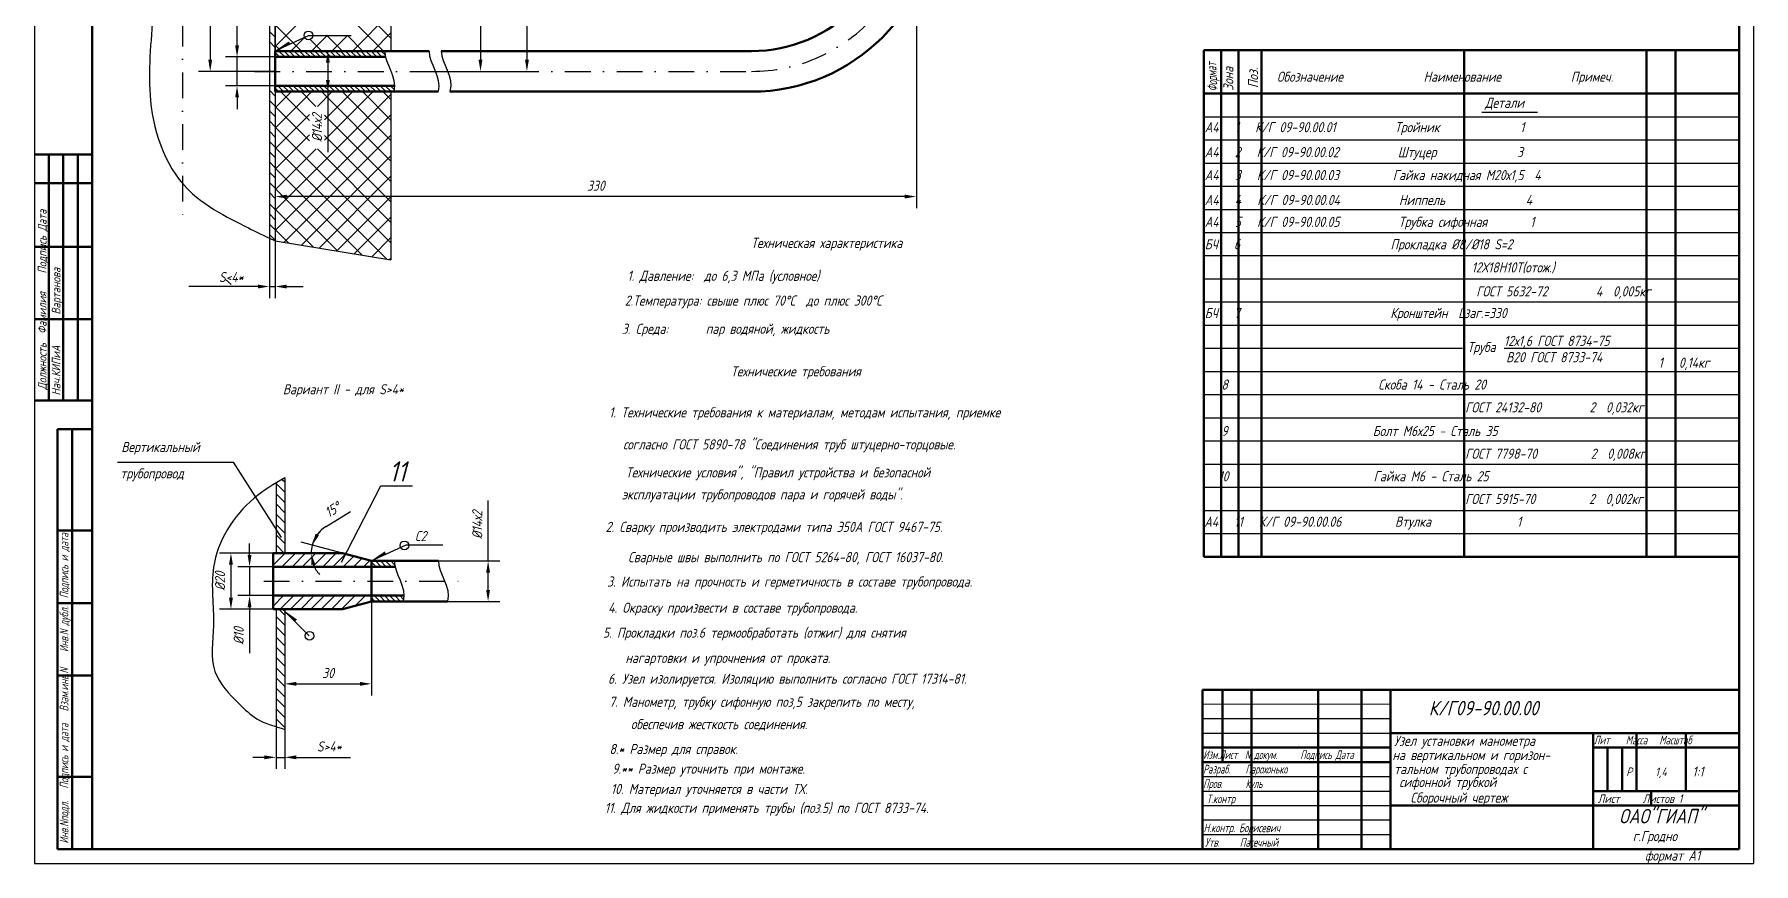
# Model space of a CAD drawing. Header units: inches. Extents: x 1065 to 7392, y 1020 to 3127.
# Drawn here: x 3236 to 3830, y 1022 to 1309 of the extents above; entities that cross this region are included whole.
import ezdxf

# ---------------------------------------------------------------- set-up
doc = ezdxf.new("R2010")
doc.units = ezdxf.units.IN
doc.header["$LTSCALE"] = 0.7
doc.header["$MEASUREMENT"] = 0
doc.linetypes.add('DASHDOT', pattern=[25.4, 12.7, -6.35, 0, -6.35])
doc.styles.get("Standard").update_dxf_attribs({"font": 'romand.shx', "width": 0.8, "oblique": 15, "height": 3.5})
doc.dimstyles.get("Standard").update_dxf_attribs({"dimtxt": 3.5, "dimasz": 4, "dimexe": 4, "dimexo": 0, "dimgap": 2, "dimtad": 1, "dimdec": 0, "dimdsep": 46, "dimtxsty": 'Standard', "dimcen": 0.09, "dimadec": 0, "dimazin": 0, "dimtfac": 1, "dimtdec": 0, "dimtmove": 0, "dimatfit": 3, "dimfxl": 0, "dimtolj": 1, "dimtzin": 0, "dimlwd": 25, "dimlwe": 25, "dimarcsym": 0})

# ---------------------------------------------------------------- blocks, each defined once
blk = doc.blocks.new('*D363')
at = {"color": 0, "lineweight": 25}
for p, q in [((3306.48, 1304.79), (3306.48, 1320.62)), ((3317.67, 1300.79), (3302.48, 1300.79)), ((3306.48, 1290.79), (3306.48, 1300.79)), ((3317.67, 1290.79), (3302.48, 1290.79)), ((3306.48, 1286.79), (3306.48, 1282.79))]:
    blk.add_line(p, q, dxfattribs=at)
for points in [[(3305.82, 1304.79), (3307.15, 1304.79), (3306.48, 1300.79)], [(3305.82, 1286.79), (3307.15, 1286.79), (3306.48, 1290.79)]]:
    blk.add_solid(points, dxfattribs=at)
at = {"layer": 'DEFPOINTS', "color": 0, "lineweight": 25}
for p in [(3306.48, 1300.79), (3317.67, 1300.79), (3317.67, 1290.79)]:
    blk.add_point(p, dxfattribs=at)
at = {"color": 0, "lineweight": 25, "insert": (3302.73, 1314.71), "char_height": 3.5, "attachment_point": 5, "rotation": 90}
blk.add_mtext('\\A1;%%C10', dxfattribs=at)
blk = doc.blocks.new('*D364')
at = {"color": 0, "lineweight": 25}
for p, q in [((3534.2, 1495.79), (3402.64, 1495.79)), ((3406.64, 1491.79), (3406.64, 1299.79)), ((3375, 1295.79), (3410.64, 1295.79))]:
    blk.add_line(p, q, dxfattribs=at)
for points in [[(3405.97, 1491.79), (3407.3, 1491.79), (3406.64, 1495.79)], [(3405.97, 1299.79), (3407.3, 1299.79), (3406.64, 1295.79)]]:
    blk.add_solid(points, dxfattribs=at)
at = {"layer": 'DEFPOINTS', "color": 0, "lineweight": 25}
for p in [(3534.2, 1495.79), (3375, 1295.79), (3406.64, 1295.79)]:
    blk.add_point(p, dxfattribs=at)
at = {"color": 0, "lineweight": 25, "insert": (3402.89, 1395.79), "char_height": 3.5, "attachment_point": 5, "rotation": 90}
blk.add_mtext('\\A1;200', dxfattribs=at)
blk = doc.blocks.new('*D365')
at = {"color": 0, "lineweight": 25}
for p, q in [((3541.2, 1405.79), (3541.2, 1248.54)), ((3319.67, 1288.79), (3319.67, 1248.54)), ((3537.2, 1252.54), (3323.67, 1252.54))]:
    blk.add_line(p, q, dxfattribs=at)
for points in [[(3323.67, 1253.21), (3323.67, 1251.88), (3319.67, 1252.54)], [(3537.2, 1253.21), (3537.2, 1251.88), (3541.2, 1252.54)]]:
    blk.add_solid(points, dxfattribs=at)
at = {"layer": 'DEFPOINTS', "color": 0, "lineweight": 25}
for p in [(3541.2, 1405.79), (3319.67, 1288.79), (3319.67, 1252.54)]:
    blk.add_point(p, dxfattribs=at)
at = {"color": 0, "lineweight": 25, "insert": (3430.43, 1256.29), "char_height": 3.5, "attachment_point": 5}
blk.add_mtext('\\A1;330', dxfattribs=at)
blk = doc.blocks.new('*D366')
at = {"color": 0, "lineweight": 25}
for p, q in [((3319.67, 1302.79), (3341.87, 1302.79)), ((3337.87, 1298.79), (3337.87, 1292.79)), ((3319.67, 1288.79), (3341.87, 1288.79)), ((3337.87, 1288.79), (3337.87, 1267.9))]:
    blk.add_line(p, q, dxfattribs=at)
for points in [[(3337.2, 1298.79), (3338.54, 1298.79), (3337.87, 1302.79)], [(3337.2, 1292.79), (3338.54, 1292.79), (3337.87, 1288.79)]]:
    blk.add_solid(points, dxfattribs=at)
at = {"layer": 'DEFPOINTS', "color": 0, "lineweight": 25}
for p in [(3319.67, 1302.79), (3319.67, 1288.79), (3337.87, 1288.79)]:
    blk.add_point(p, dxfattribs=at)
at = {"color": 0, "lineweight": 25, "insert": (3334.12, 1276.35), "char_height": 3.5, "attachment_point": 5, "rotation": 90}
blk.add_mtext('\\A1;%%C14х2', dxfattribs=at)
blk = doc.blocks.new('*D441')
at = {"color": 0, "lineweight": 25}
for p, q in [((3310.8, 1128.67), (3310.8, 1132.67)), ((3318.95, 1124.67), (3306.8, 1124.67)), ((3310.8, 1124.67), (3310.8, 1114.67)), ((3318.95, 1114.67), (3306.8, 1114.67)), ((3310.8, 1110.67), (3310.8, 1094.85))]:
    blk.add_line(p, q, dxfattribs=at)
for points in [[(3310.14, 1128.67), (3311.47, 1128.67), (3310.8, 1124.67)], [(3310.14, 1110.67), (3311.47, 1110.67), (3310.8, 1114.67)]]:
    blk.add_solid(points, dxfattribs=at)
at = {"layer": 'DEFPOINTS', "color": 0, "lineweight": 25}
for p in [(3318.95, 1124.67), (3310.8, 1114.67), (3318.95, 1114.67)]:
    blk.add_point(p, dxfattribs=at)
at = {"color": 0, "lineweight": 25, "insert": (3307.05, 1100.76), "char_height": 3.5, "attachment_point": 5, "rotation": 90}
blk.add_mtext('\\A1;%%C10', dxfattribs=at)
blk = doc.blocks.new('*D442')
at = {"color": 0, "lineweight": 25}
for p, q in [((3318.95, 1129.35), (3300.37, 1129.35)), ((3304.37, 1125.35), (3304.37, 1113.99)), ((3318.95, 1109.99), (3300.37, 1109.99))]:
    blk.add_line(p, q, dxfattribs=at)
for points in [[(3303.7, 1125.35), (3305.04, 1125.35), (3304.37, 1129.35)], [(3303.7, 1113.99), (3305.04, 1113.99), (3304.37, 1109.99)]]:
    blk.add_solid(points, dxfattribs=at)
at = {"layer": 'DEFPOINTS', "color": 0, "lineweight": 25}
for p in [(3318.95, 1129.35), (3304.37, 1109.99), (3318.95, 1109.99)]:
    blk.add_point(p, dxfattribs=at)
at = {"color": 0, "lineweight": 25, "insert": (3300.62, 1119.67), "char_height": 3.5, "attachment_point": 5, "rotation": 90}
blk.add_mtext('\\A1;%%C20', dxfattribs=at)
blk = doc.blocks.new('*D443')
at = {"color": 0, "lineweight": 25}
for p, q in [((3337.24, 1138.57), (3345.64, 1143.75)), ((3342.92, 1129.35), (3328.6, 1133.19))]:
    blk.add_line(p, q, dxfattribs=at)
for start, end in [(121.66195, 165), (122.44358, 143.72179), (165, 180), (201.27821, 222.55642)]:
    blk.add_arc((3342.92, 1129.35), 10.83, start, end, dxfattribs=at)
for points in [[(3334.79, 1135.47), (3333.59, 1136.04), (3332.46, 1132.15)], [(3332.17, 1125.29), (3333.48, 1125.54), (3332.09, 1129.35)]]:
    blk.add_solid(points, dxfattribs=at)
at = {"layer": 'DEFPOINTS', "color": 0, "lineweight": 25}
for p in [(3318.95, 1129.35), (3332.13, 1130.29), (3342.92, 1129.35), (3342.92, 1129.35), (3352.92, 1126.67)]:
    blk.add_point(p, dxfattribs=at)
at = {"color": 0, "lineweight": 25, "insert": (3339.47, 1144.35), "char_height": 3.5, "attachment_point": 5, "rotation": 31.66195}
blk.add_mtext('\\A1;15°', dxfattribs=at)
blk = doc.blocks.new('*D444')
at = {"color": 0, "lineweight": 25}
for p, q in [((3393.22, 1126.67), (3393.22, 1147.57)), ((3376.11, 1126.67), (3397.22, 1126.67)), ((3393.22, 1116.67), (3393.22, 1122.67)), ((3379.17, 1112.67), (3397.22, 1112.67))]:
    blk.add_line(p, q, dxfattribs=at)
for points in [[(3392.55, 1122.67), (3393.89, 1122.67), (3393.22, 1126.67)], [(3392.55, 1116.67), (3393.89, 1116.67), (3393.22, 1112.67)]]:
    blk.add_solid(points, dxfattribs=at)
at = {"layer": 'DEFPOINTS', "color": 0, "lineweight": 25}
for p in [(3376.11, 1126.67), (3393.22, 1126.67), (3379.17, 1112.67)]:
    blk.add_point(p, dxfattribs=at)
at = {"color": 0, "lineweight": 25, "insert": (3389.47, 1139.12), "char_height": 3.5, "attachment_point": 5, "rotation": 90}
blk.add_mtext('\\A1;%%C14х2', dxfattribs=at)
blk = doc.blocks.new('*D445')
at = {"color": 0, "lineweight": 25}
for p, q in [((3352.92, 1112.67), (3352.92, 1080.21)), ((3322.95, 1109.22), (3322.95, 1080.21)), ((3326.95, 1084.21), (3348.92, 1084.21))]:
    blk.add_line(p, q, dxfattribs=at)
for points in [[(3326.95, 1084.88), (3326.95, 1083.54), (3322.95, 1084.21)], [(3348.92, 1084.88), (3348.92, 1083.54), (3352.92, 1084.21)]]:
    blk.add_solid(points, dxfattribs=at)
at = {"layer": 'DEFPOINTS', "color": 0, "lineweight": 25}
for p in [(3352.92, 1112.67), (3322.95, 1109.22), (3352.92, 1084.21)]:
    blk.add_point(p, dxfattribs=at)
at = {"color": 0, "lineweight": 25, "insert": (3337.94, 1087.96), "char_height": 3.5, "attachment_point": 5}
blk.add_mtext('\\A1;30', dxfattribs=at)
blk = doc.blocks.new('*D446')
at = {"color": 0, "lineweight": 25}
for p, q in [((3319.95, 1069.41), (3319.95, 1054.82)), ((3322.95, 1068.49), (3322.95, 1054.82)), ((3315.95, 1058.82), (3311.95, 1058.82)), ((3319.95, 1058.82), (3322.95, 1058.82)), ((3326.95, 1058.82), (3345.67, 1058.82))]:
    blk.add_line(p, q, dxfattribs=at)
for points in [[(3315.95, 1059.49), (3315.95, 1058.16), (3319.95, 1058.82)], [(3326.95, 1059.49), (3326.95, 1058.16), (3322.95, 1058.82)]]:
    blk.add_solid(points, dxfattribs=at)
at = {"layer": 'DEFPOINTS', "color": 0, "lineweight": 25}
for p in [(3319.95, 1069.41), (3322.95, 1068.49), (3322.95, 1058.82)]:
    blk.add_point(p, dxfattribs=at)
at = {"color": 0, "lineweight": 25, "insert": (3338.31, 1062.57), "char_height": 3.5, "attachment_point": 5}
blk.add_mtext('\\A1;S>4*', dxfattribs=at)
blk = doc.blocks.new('*D453')
at = {"color": 0, "lineweight": 25}
for p, q in [((3322.35, 1477.44), (3293.2, 1477.44)), ((3297.2, 1473.44), (3297.2, 1299.79)), ((3319.67, 1295.79), (3293.2, 1295.79))]:
    blk.add_line(p, q, dxfattribs=at)
for points in [[(3296.54, 1473.44), (3297.87, 1473.44), (3297.2, 1477.44)], [(3296.54, 1299.79), (3297.87, 1299.79), (3297.2, 1295.79)]]:
    blk.add_solid(points, dxfattribs=at)
at = {"layer": 'DEFPOINTS', "color": 0, "lineweight": 25}
for p in [(3322.35, 1477.44), (3297.2, 1295.79), (3319.67, 1295.79)]:
    blk.add_point(p, dxfattribs=at)
at = {"color": 0, "lineweight": 25, "insert": (3293.45, 1386.61), "char_height": 3.5, "attachment_point": 5, "rotation": 90}
blk.add_mtext('\\A1;180**', dxfattribs=at)

msp = doc.modelspace()

# ---------------------------------------------------------------- hatches: boundary and pattern name
at = {"lineweight": 25}
h = msp.add_hatch(dxfattribs=at)
h.set_pattern_fill('ANSI31', color=256, scale=20, angle=90, style=0)
h.set_pattern_definition([(135, (335.4133, -1285.5652), (-1.767767, -1.767767), [])])
edge = h.paths.add_edge_path()
edge.add_spline(control_points=[(3319.95, 1069.41), (3320.95, 1069.1), (3321.95, 1068.8), (3322.95, 1068.49)], knot_values=[108.433333, 108.433333, 108.433333, 108.433333, 111.526243, 111.526243, 111.526243, 111.526243], degree=3, periodic=0)
edge.add_line((3322.95, 1068.49), (3322.95, 1109.99))
edge.add_line((3322.95, 1109.99), (3319.95, 1109.99))
edge.add_line((3319.95, 1109.99), (3319.95, 1069.41))
edge = h.paths.add_edge_path()
edge.add_spline(control_points=[(3322.95, 1155.32), (3321.95, 1154.76), (3320.95, 1154.18), (3319.95, 1153.59)], knot_values=[2.852577, 2.852577, 2.852577, 2.852577, 6.319113, 6.319113, 6.319113, 6.319113], degree=3, periodic=0)
edge.add_line((3319.95, 1153.59), (3319.95, 1129.35))
edge.add_line((3319.95, 1129.35), (3322.95, 1129.35))
edge.add_line((3322.95, 1129.35), (3322.95, 1155.32))
h = msp.add_hatch(dxfattribs=at)
h.set_pattern_fill('ANSI31', color=256, scale=20, style=0)
h.set_pattern_definition([(45, (335.4133, -1285.5652), (-1.767767, 1.767767), [])])
h.paths.add_polyline_path([(3342.92, 1129.35), (3323.22, 1129.35), (3322.69, 1129.1), (3322.95, 1129.25), (3322.95, 1129.35), (3318.95, 1129.35), (3318.95, 1124.67), (3352.92, 1124.67), (3352.92, 1126.67)])
h.paths.add_polyline_path([(3352.92, 1114.67), (3318.95, 1114.67), (3318.95, 1109.99), (3342.92, 1109.99), (3352.92, 1112.67)])

# ---------------------------------------------------------------- linework, layer by layer
for p, q in [((3236.46, 1863.11), (3236.46, 1022.11)), ((3830.46, 1863.11), (3830.46, 1022.11)), ((3319.46, 1302.78), (3331.12, 1308.16)), ((3331.12, 1308.16), (3345.9, 1308.16)), ((3352.59, 1126.59), (3364.91, 1132.28)), ((3364.91, 1132.28), (3377.58, 1132.28)), ((3322.31, 1109.86), (3331.45, 1100.84)), ((3236.46, 1022.11), (3830.46, 1022.11))]:
    msp.add_line(p, q)
at = {"lineweight": 50}
for p, q in [((3256.46, 1858.11), (3256.46, 1027.11)), ((3825.46, 1858.11), (3825.46, 1027.11)), ((3319.67, 1302.79), (3372.85, 1302.79)), ((3377, 1302.79), (3484.2, 1302.79)), ((3640.46, 1303.13), (3640.46, 1128.13)), ((3640.46, 1303.13), (3825.46, 1303.13)), ((3646.46, 1303.13), (3646.46, 1128.13)), ((3652.46, 1303.13), (3652.46, 1128.13)), ((3660.46, 1303.13), (3660.46, 1128.13)), ((3730.46, 1303.13), (3730.46, 1128.13)), ((3793.46, 1303.13), (3793.46, 1128.13)), ((3803.46, 1303.13), (3803.46, 1128.13)), ((3319.67, 1300.79), (3357.79, 1300.79)), ((3319.67, 1290.79), (3360.88, 1290.79)), ((3319.67, 1288.79), (3375.91, 1288.79)), ((3379.99, 1288.79), (3484.2, 1288.79)), ((3640.46, 1288.13), (3825.46, 1288.13)), ((3236.46, 1267.13), (3256.46, 1267.13)), ((3241.46, 1267.13), (3241.46, 1182.13)), ((3246.46, 1267.13), (3246.46, 1182.13)), ((3251.46, 1267.13), (3251.46, 1182.13)), ((3236.46, 1257.13), (3256.46, 1257.13)), ((3236.46, 1235.13), (3256.46, 1235.13)), ((3236.46, 1210.13), (3256.46, 1210.13)), ((3236.46, 1182.13), (3256.46, 1182.13)), ((3244.46, 1172.13), (3244.46, 1027.11)), ((3244.46, 1172.13), (3256.46, 1172.13)), ((3249.46, 1172.13), (3249.46, 1027.11)), ((3244.46, 1137.13), (3256.46, 1137.13)), ((3318.95, 1129.35), (3318.95, 1109.99)), ((3342.92, 1129.35), (3318.95, 1129.35)), ((3352.92, 1126.67), (3342.92, 1129.35)), ((3318.95, 1124.67), (3361.05, 1124.67)), ((3352.92, 1126.67), (3376.11, 1126.67)), ((3640.46, 1128.13), (3825.46, 1128.13)), ((3244.46, 1112.13), (3256.46, 1112.13)), ((3318.95, 1114.67), (3364.14, 1114.67)), ((3352.92, 1112.67), (3342.92, 1109.99)), ((3352.92, 1112.67), (3379.17, 1112.67)), ((3342.92, 1109.99), (3318.95, 1109.99)), ((3244.46, 1087.13), (3256.46, 1087.13)), ((3640.01, 1082.18), (3825.46, 1082.18)), ((3640.05, 1082.18), (3640.05, 1027.11)), ((3647.01, 1082.18), (3647.01, 1057.18)), ((3657.01, 1082.18), (3657.01, 1027.18)), ((3680.01, 1082.18), (3680.01, 1027.18)), ((3695.01, 1082.18), (3695.01, 1027.18)), ((3705.01, 1082.18), (3705.01, 1027.18)), ((3705.01, 1067.18), (3825.46, 1067.18)), ((3775.01, 1067.18), (3775.01, 1027.18)), ((3790.01, 1067.18), (3790.01, 1047.18)), ((3807.01, 1067.18), (3807.01, 1047.18)), ((3640.01, 1062.18), (3705.01, 1062.18)), ((3775.01, 1062.18), (3825.46, 1062.18)), ((3780.01, 1062.18), (3780.01, 1047.18)), ((3785.01, 1062.18), (3785.01, 1047.18)), ((3244.46, 1052.13), (3256.46, 1052.13)), ((3640.01, 1057.18), (3705.01, 1057.18)), ((3775.01, 1047.18), (3825.01, 1047.18)), ((3795.01, 1047.18), (3795.01, 1042.18)), ((3705.01, 1042.18), (3825.46, 1042.18)), ((3244.46, 1027.11), (3825.46, 1027.11))]:
    msp.add_line(p, q, dxfattribs=at)
at = {"linetype": 'Continuous'}
for p, q in [((3317.67, 1670.4), (3317.67, 1238.16)), ((3319.67, 1674.91), (3319.67, 1302.79)), ((3359.67, 1472.44), (3359.67, 1302.79)), ((3319.67, 1288.79), (3319.67, 1237.21)), ((3359.67, 1288.79), (3359.67, 1230.69))]:
    msp.add_line(p, q, dxfattribs=at)
at = {"lineweight": 25}
for p, q in [((3390.59, 1630.45), (3390.59, 1299.79)), ((3359.67, 1307.24), (3319.67, 1347.24)), ((3319.67, 1304.41), (3359.67, 1344.41)), ((3357.04, 1302.79), (3319.67, 1340.17)), ((3319.67, 1302.79), (3319.67, 1325.48)), ((3346.33, 1302.79), (3359.67, 1316.13)), ((3319.67, 1307.62), (3317.67, 1309.62)), ((3328.76, 1302.79), (3319.67, 1311.88)), ((3325.12, 1302.79), (3329.84, 1307.51)), ((3335.83, 1302.79), (3331.77, 1306.85)), ((3332.19, 1302.79), (3337.69, 1308.3)), ((3342.9, 1302.79), (3337.39, 1308.3)), ((3339.26, 1302.79), (3344.76, 1308.3)), ((3349.97, 1302.79), (3344.47, 1308.3)), ((3353.4, 1302.79), (3359.67, 1309.06)), ((3319.67, 1304.08), (3317.67, 1306.08)), ((3321.68, 1302.79), (3319.67, 1304.81)), ((3321.19, 1300.79), (3319.67, 1302.32)), ((3322.96, 1300.79), (3320.96, 1302.79)), ((3324.73, 1300.79), (3322.73, 1302.79)), ((3326.49, 1300.79), (3324.49, 1302.79)), ((3328.26, 1300.79), (3326.26, 1302.79)), ((3330.03, 1300.79), (3328.03, 1302.79)), ((3331.8, 1300.79), (3329.8, 1302.79)), ((3333.56, 1300.79), (3331.56, 1302.79)), ((3335.33, 1300.79), (3333.33, 1302.79)), ((3337.1, 1300.79), (3335.1, 1302.79)), ((3338.87, 1300.79), (3336.87, 1302.79)), ((3340.64, 1300.79), (3338.64, 1302.79)), ((3342.4, 1300.79), (3340.4, 1302.79)), ((3344.17, 1300.79), (3342.17, 1302.79)), ((3345.94, 1300.79), (3343.94, 1302.79)), ((3347.71, 1300.79), (3345.71, 1302.79)), ((3349.47, 1300.79), (3347.47, 1302.79)), ((3351.24, 1300.79), (3349.24, 1302.79)), ((3353.01, 1300.79), (3351.01, 1302.79)), ((3354.78, 1300.79), (3352.78, 1302.79)), ((3356.55, 1300.79), (3354.55, 1302.79)), ((3357.65, 1301.46), (3356.31, 1302.79)), ((3640.46, 1303.13), (3825.46, 1303.13)), ((3319.67, 1300.79), (3317.67, 1300.79)), ((3375, 1295.79), (3394.59, 1295.79)), ((3319.67, 1290.79), (3317.67, 1290.79)), ((3319.67, 1287.25), (3317.67, 1289.25)), ((3320.82, 1288.79), (3319.67, 1289.94)), ((3322.58, 1288.79), (3320.58, 1290.79)), ((3324.35, 1288.79), (3322.35, 1290.79)), ((3326.12, 1288.79), (3324.12, 1290.79)), ((3327.89, 1288.79), (3325.89, 1290.79)), ((3329.65, 1288.79), (3327.65, 1290.79)), ((3331.42, 1288.79), (3329.42, 1290.79)), ((3333.19, 1288.79), (3331.19, 1290.79)), ((3334.96, 1288.79), (3332.96, 1290.79)), ((3336.73, 1288.79), (3334.73, 1290.79)), ((3338.49, 1288.79), (3336.49, 1290.79)), ((3340.26, 1288.79), (3338.26, 1290.79)), ((3342.03, 1288.79), (3340.03, 1290.79)), ((3343.8, 1288.79), (3341.8, 1290.79)), ((3345.56, 1288.79), (3343.56, 1290.79)), ((3347.33, 1288.79), (3345.33, 1290.79)), ((3349.1, 1288.79), (3347.1, 1290.79)), ((3350.87, 1288.79), (3348.87, 1290.79)), ((3352.64, 1288.79), (3350.64, 1290.79)), ((3354.4, 1288.79), (3352.4, 1290.79)), ((3356.17, 1288.79), (3354.17, 1290.79)), ((3357.94, 1288.79), (3355.94, 1290.79)), ((3359.71, 1288.79), (3357.71, 1290.79)), ((3360.77, 1289.5), (3359.47, 1290.79)), ((3319.67, 1283.72), (3317.67, 1285.72)), ((3319.67, 1283.2), (3325.26, 1288.79)), ((3319.67, 1276.13), (3332.33, 1288.79)), ((3319.67, 1247.85), (3359.67, 1287.85)), ((3331.49, 1271.77), (3319.67, 1283.6)), ((3331.49, 1278.84), (3321.54, 1288.79)), ((3333.74, 1283.67), (3328.61, 1288.79)), ((3334.28, 1283.67), (3339.4, 1288.79)), ((3359.67, 1264.81), (3335.68, 1288.79)), ((3336.74, 1279.06), (3346.47, 1288.79)), ((3336.74, 1271.99), (3353.55, 1288.79)), ((3359.67, 1271.88), (3342.76, 1288.79)), ((3359.67, 1278.95), (3349.83, 1288.79)), ((3359.67, 1286.02), (3356.9, 1288.79)), ((3319.67, 1280.18), (3317.67, 1282.18)), ((3319.67, 1276.65), (3317.67, 1278.65)), ((3319.67, 1269.06), (3331.49, 1280.88)), ((3319.67, 1240.77), (3359.67, 1280.77)), ((3359.67, 1257.74), (3336.74, 1280.66)), ((3640.46, 1280.13), (3825.46, 1280.13)), ((3736.54, 1281.74), (3755.75, 1281.74)), ((3319.67, 1273.11), (3317.67, 1275.11)), ((3319.67, 1269.58), (3317.67, 1271.58)), ((3359.67, 1236.53), (3319.67, 1276.53)), ((3319.67, 1261.99), (3331.49, 1273.81)), ((3322.68, 1236.72), (3359.67, 1273.7)), ((3359.67, 1250.67), (3336.74, 1273.59)), ((3640.46, 1272.13), (3825.46, 1272.13)), ((3319.67, 1266.04), (3317.67, 1268.04)), ((3358.2, 1230.92), (3319.67, 1269.46)), ((3319.67, 1254.92), (3333.78, 1269.03)), ((3328.76, 1235.72), (3359.67, 1266.63)), ((3359.67, 1243.6), (3334.24, 1269.03)), ((3319.67, 1262.5), (3317.67, 1264.5)), ((3319.67, 1258.97), (3317.67, 1260.97)), ((3349.75, 1232.3), (3319.67, 1262.38)), ((3334.84, 1234.73), (3359.67, 1259.56)), ((3640.46, 1264.13), (3825.46, 1264.13)), ((3319.67, 1255.43), (3317.67, 1257.43)), ((3319.67, 1251.9), (3317.67, 1253.9)), ((3341.3, 1233.68), (3319.67, 1255.31)), ((3640.46, 1256.13), (3825.46, 1256.13)), ((3319.67, 1248.07), (3317.67, 1250.07)), ((3332.85, 1235.06), (3319.67, 1248.24)), ((3340.92, 1233.74), (3359.67, 1252.49)), ((3640.46, 1248.13), (3825.46, 1248.13)), ((3319.67, 1244.54), (3317.67, 1246.54)), ((3319.67, 1241), (3317.67, 1243)), ((3347, 1232.75), (3359.67, 1245.42)), ((3319.67, 1237.47), (3317.67, 1239.47)), ((3317.67, 1238.16), (3317.67, 1217.47)), ((3324.4, 1236.43), (3319.67, 1241.17)), ((3319.67, 1237.47), (3319.67, 1217.47)), ((3319.67, 1237.21), (3359.67, 1230.69)), ((3353.08, 1231.76), (3359.67, 1238.35)), ((3640.46, 1240.13), (3825.46, 1240.13)), ((3359.16, 1230.77), (3359.67, 1231.28)), ((3640.46, 1232.13), (3825.46, 1232.13)), ((3302.46, 1223.89), (3304.39, 1222.13)), ((3640.46, 1224.13), (3825.46, 1224.13)), ((3313.67, 1221.47), (3289.86, 1221.47)), ((3317.67, 1221.47), (3319.67, 1221.47)), ((3323.67, 1221.47), (3329.38, 1221.47)), ((3640.46, 1216.13), (3825.46, 1216.13)), ((3640.46, 1208.13), (3825.46, 1208.13)), ((3640.46, 1200.13), (3729.89, 1200.13)), ((3744.32, 1200.13), (3825.46, 1200.13)), ((3640.46, 1192.13), (3825.46, 1192.13)), ((3640.46, 1184.13), (3825.46, 1184.13)), ((3640.46, 1176.13), (3825.46, 1176.13)), ((3640.46, 1168.13), (3825.46, 1168.13)), ((3265.12, 1160.8), (3305.12, 1160.8)), ((3305.12, 1160.8), (3321.71, 1134.81)), ((3640.46, 1160.13), (3825.46, 1160.13)), ((3319.95, 1153.59), (3319.95, 1129.35)), ((3322.95, 1155.32), (3322.95, 1129.35)), ((3342.54, 1126.28), (3356.19, 1152.64)), ((3356.19, 1152.64), (3367.05, 1152.64)), ((3640.46, 1152.13), (3825.46, 1152.13)), ((3640.46, 1144.13), (3825.46, 1144.13)), ((3640.46, 1136.13), (3825.46, 1136.13)), ((3322.92, 1124.67), (3320.92, 1124.67)), ((3354.5, 1124.67), (3352.92, 1126.25)), ((3356.27, 1124.67), (3354.27, 1126.67)), ((3358.03, 1124.67), (3356.03, 1126.67)), ((3359.8, 1124.67), (3357.8, 1126.67)), ((3360.91, 1125.33), (3359.57, 1126.67)), ((3322.92, 1114.67), (3318.95, 1114.67)), ((3354.12, 1112.67), (3352.92, 1113.87)), ((3355.89, 1112.67), (3353.89, 1114.67)), ((3357.66, 1112.67), (3355.66, 1114.67)), ((3359.43, 1112.67), (3357.43, 1114.67)), ((3361.19, 1112.67), (3359.19, 1114.67)), ((3362.96, 1112.67), (3360.96, 1114.67)), ((3364.03, 1113.37), (3362.73, 1114.67)), ((3319.95, 1109.99), (3319.95, 1069.41)), ((3322.95, 1109.99), (3322.95, 1068.49)), ((3640.01, 1072.18), (3705.01, 1072.18)), ((3640.01, 1067.18), (3705.01, 1067.18)), ((3640.01, 1052.18), (3705.01, 1052.18)), ((3640.01, 1047.18), (3705.01, 1047.18)), ((3640.01, 1042.18), (3705.01, 1042.18)), ((3640.01, 1037.18), (3705.01, 1037.18)), ((3640.01, 1032.18), (3705.01, 1032.18))]:
    msp.add_line(p, q, dxfattribs=at)
at = {"linetype": 'DASHDOT'}
for p, q in [((3287.67, 1599.39), (3287.67, 1243.66)), ((3312.49, 1295.79), (3484.2, 1295.79)), ((3315.75, 1119.67), (3384.45, 1119.67))]:
    msp.add_line(p, q, dxfattribs=at)
at = {"linetype": 'Continuous', "lineweight": 50}
for p, q in [((3319.67, 1302.79), (3319.67, 1288.79)), ((3352.92, 1126.67), (3352.92, 1112.67))]:
    msp.add_line(p, q, dxfattribs=at)
at = {"lineweight": 15}
msp.add_line((3640.01, 1077.18), (3705.01, 1077.18), dxfattribs=at)
for points in [[(3319.46, 1302.78, 0, 1, 0), (3324.6, 1305.69, 1, 1, 0)], [(3352.59, 1126.59, 0, 1, 0), (3357.72, 1129.5, 1, 1, 0)], [(3322.31, 1109.86, 0, 1, 0), (3326.84, 1106.08, 1, 1, 0)]]:
    msp.add_lwpolyline(points, format="xyseb")
for centre in [(3331.16, 1308.22), (3364.28, 1132.04), (3331.52, 1100.83)]:
    msp.add_circle(centre, 1.5)
at = {"lineweight": 50}
for radius in [50, 64]:
    msp.add_arc((3484.2, 1352.79), radius, 270, 0, dxfattribs=at)
at = {"linetype": 'DASHDOT', "lineweight": 25}
msp.add_arc((3484.2, 1352.79), 57, 270, 0, dxfattribs=at)
at = {"lineweight": 25}
for points, knots in [([(3318.97, 1674.66), (3313.58, 1656.97), (3302.28, 1621.27), (3276.73, 1562.33), (3278.51, 1499.48), (3278.1, 1448.03), (3278.41, 1402.24), (3276.68, 1360.83), (3278.46, 1318.16), (3274.02, 1284.3), (3283.95, 1256.48), (3304.61, 1244.45), (3312.36, 1240.68), (3319.5, 1237.29), (3319.67, 1237.21)], [14.510551, 14.510551, 14.510551, 14.510551, 70.057864, 126.91747, 204.921539, 254.684611, 281.974035, 342.176642, 379.097629, 409.608145, 444.817237, 459.291905, 477.246496, 477.68738, 477.68738, 477.68738, 477.68738]), ([(3322.95, 1155.32), (3319.26, 1153.25), (3307.75, 1146.32), (3295.7, 1127.08), (3299.47, 1106.03), (3296.25, 1088.33), (3305.8, 1078.65), (3313.56, 1071.06), (3319.61, 1069.54), (3322.95, 1068.49)], [2.852577, 2.852577, 2.852577, 2.852577, 15.556371, 43.202602, 63.291319, 79.182298, 93.200221, 101.158339, 111.526243, 111.526243, 111.526243, 111.526243])]:
    msp.add_open_spline(points, degree=3, knots=knots, dxfattribs=at)
for points in [[(3357.56, 1302.79), (3357.39, 1298.61), (3362, 1294.03), (3360.62, 1288.79)], [(3372.85, 1302.79), (3372.68, 1298.61), (3377.3, 1294.03), (3375.91, 1288.79)], [(3377, 1302.79), (3377.02, 1298.61), (3381.57, 1294.03), (3379.99, 1288.79)], [(3360.81, 1126.67), (3360.64, 1122.49), (3365.26, 1117.91), (3363.88, 1112.67)], [(3376.11, 1126.67), (3375.94, 1122.49), (3380.55, 1117.91), (3379.17, 1112.67)]]:
    msp.add_open_spline(points, degree=3, dxfattribs=at)
for points in [[(3389.92, 1299.79), (3391.26, 1299.79), (3390.59, 1295.79)], [(3313.67, 1222.13), (3313.67, 1220.8), (3317.67, 1221.47)], [(3323.67, 1222.13), (3323.67, 1220.8), (3319.67, 1221.47)]]:
    msp.add_solid(points, dxfattribs=at)

# ---------------------------------------------------------------- texts
at = {"lineweight": 25, "oblique": 15, "width": 0.8}
for s, p in [('Зона', (3650.71, 1289.11)), ('Поз.', (3659.27, 1290.01))]:
    msp.add_text(s, height=3.5, rotation=90, dxfattribs=at).set_placement(p)
msp.add_text('1:1', height=3.5, dxfattribs=at).set_placement((3809.26, 1052.15))
at = {"lineweight": 25, "attachment_point": 1}
for s, insert, char_height, width, rotation in [('{\\W0.6;Формат}', (3641.82, 1288.71), 3.5, 24.1201, 93.2058), ('Должность  Фамилия    Подпись Дата', (3237.66, 1185.78), 3, 85.2134, 90), ('Вартанова', (3242.48, 1211.77), 3, 62.2383, 90), ('Нач.КИПиА', (3242.48, 1183.8), 3, 66.6475, 90), ('{\\W0.7; Инв.Nподл.   Подпись и дата   Взам.инв.N    Инв.N дубл.  Подпись и дата}', (3245.22, 1027.65), 3, 144.2887, 90)]:
    msp.add_mtext(s, dxfattribs=dict(at, insert=insert, char_height=char_height, width=width, rotation=rotation))
for s, insert, char_height, width in [(' Обозначение               Наименование             Примеч.', (3663.91, 1295.69), 3.5, 160.8509), ('Детали', (3737.64, 1286.68), 3.5, 34.5782), ('А4   1   К/Г 09-90.00.01           Тройник               1', (3640.81, 1278.26), 3.5, 191.907), ('А4   2   К/Г 09-90.00.02           Штуцер               3', (3640.81, 1269.64), 3.5, 191.907), ('А4   3   К/Г 09-90.00.03          Гайка накидная М20х1,5  4', (3640.81, 1261.71), 3.5, 191.907), ('А4   4   К/Г 09-90.00.04           Ниппель               4', (3640.81, 1253.11), 3.5, 191.907), ('А4   5   К/Г 09-90.00.05           Трубка сифонная        1', (3640.81, 1245.56), 3.5, 191.907), ('Техническая характеристика', (3484.08, 1238.29), 3.5, 128.6102), ('БЧ   6                            Прокладка %%C8/%%C18 S=2       ', (3640.81, 1237.81), 3.5, 191.907), ('  12Х18Н10Т(отож.)', (3729.29, 1229.81), 3.5, 101.7791), ('1. Давление:  до 6,3 МПа (условное)', (3441.33, 1226.92), 3.5, 144.1261), ('2.Температура: свыше плюс 70%%DС  до плюс 300%%DС', (3440.44, 1218.36), 3.5, 196.0506), ('    ГОСТ 5632-72         4  0,005кг', (3727.18, 1221.54), 3.5, 101.7791), ('БЧ   7                            Кронштейн  Lзаг.=330       ', (3640.81, 1214.05), 3.5, 191.907), ('3. Среда:       пар водяной, жидкость', (3439.42, 1208.61), 3.5, 121.0246), ('Труба', (3731.54, 1202.3), 3.5, 36.5786), ('12х1,6 ГОСТ 8734-75', (3744.2, 1204.44), 3.5, 73.1572), ('В20 ГОСТ 8733-74', (3744.96, 1198.8), 3.5, 72.5735), ('1   0,14кг', (3797.59, 1196.91), 3.5, 33.2304), ('Технические требования', (3477.11, 1193.92), 3.5, 102.7909), ('        8                            Скоба 14 - Сталь 20', (3631.73, 1189.35), 3.5, 194.5554), ('Вариант II - для S>4*', (3322.32, 1187.73), 3.5, 62.4197), ('1. Технические требования к материалам, методам испытания, приемке ', (3435.02, 1179.75), 3.5, 177.1895), ('     ГОСТ 24132-80         2  0,032кг', (3721.52, 1181.48), 3.5, 105.0633), ('        9                           Болт М6х25 - Сталь 35', (3631.73, 1173.32), 3.5, 194.5554), ('Вертикальный  ', (3266.5, 1167.78), 3.5, 77.5752), (' согласно ГОСТ 5890-78 "Соединения труб штуцерно-торцовые.', (3438.02, 1168.68), 3.5, 228.4083), ('     ГОСТ 7798-70          2  0,008кг', (3721.52, 1165.45), 3.5, 105.0633), ('трубопровод', (3266.17, 1158.65), 3.5, 77.5752), ('Технические условия", "Правил устройства и безопасной ', (3440.77, 1159), 3.5, 203.9525), ('        10                           Гайка М6 - Сталь 25', (3630.71, 1157.68), 3.5, 194.5554), ('эксплуатации трубопроводов пара и горячей воды".', (3439.41, 1151.41), 3.5, 167.9096), ('     ГОСТ 5915-70          2  0,002кг', (3721.52, 1149.81), 3.5, 105.0633), ('А4   11   К/Г 09-90.00.06          Втулка                1', (3640.65, 1141.97), 3.5, 191.907), ('С2', (3367.95, 1137.01), 3.5, 18.5414), (' 2. Сварку производить электродами типа Э50А ГОСТ 9467-75.', (3431.99, 1140.18), 3.5, 193.0074), ('Сварные швы выполнить по ГОСТ 5264-80, ГОСТ 16037-80.', (3441.59, 1129.73), 3.5, 152.7503), ('3. Испытать на прочность и герметичность в составе трубопровода.', (3434.36, 1121.29), 3.5, 200.573), ('4. Окраску произвести в составе трубопровода.', (3434.7, 1112.25), 3.5, 159.0384), (' 5. Прокладки поз.6 термообработать (отжиг) для снятия ', (3431.05, 1103.64), 3.5, 184.8861), ('  нагартовки и упрочнения от проката.', (3436.95, 1094.93), 3.5, 179.2446), ('6. Узел изолируется. Изоляцию выполнить согласно ГОСТ 17314-81.', (3434.66, 1087.72), 3.5, 171.9935), ('7. Манометр, трубку сифонную поз,5 закрепить по месту,', (3435, 1079.75), 3.5, 172.3302), ('  обеспечив жесткость соединения.', (3438.86, 1072.04), 3.5, 150.2053), ('8.* Размер для справок.', (3435.14, 1063.44), 3.5, 182.1899), ('{\\W0.7;Лит    Масса   Масштаб}', (3775.21, 1066.29), 3, 48.3624), ('{\\W0.6; Изм.Лист  N докум.      Подпись Дата\\P Разраб.    Парохонько\\P Пров.      Куль}', (3638.94, 1061.23), 3, 75.9719), ('9.** Размер уточнить при монтаже.', (3436.11, 1056.63), 3.5, 182.1899), ('Р', (3786.43, 1055.31), 3, 4.7355), ('1,4', (3796.48, 1055.31), 3, 4.7355), ('10. Материал уточняется в части ТХ.', (3435.64, 1049.65), 3.5, 162.0615), ('{\\W0.7;Т.контр}', (3641.45, 1045.97), 3, 65.7648), ('Лист     Листов 1', (3776.62, 1046.04), 3, 49.4707), (' 11. Для жидкости применять трубы (поз.5) по ГОСТ 8733-74.', (3431.66, 1043.11), 3.5, 186.9084), ('{\\W0.7; Н.контр. Борисевич}', (3639, 1035.96), 3, 40.546), ('{\\W0.7;Утв.     Пасечный}', (3640.93, 1030.97), 3, 39.2217), ('г.Гродно', (3788.71, 1033.35), 3.5, 35.0627), ('формат А1', (3792.92, 1026.64), 3.5, 32.7454)]:
    msp.add_mtext(s, dxfattribs=dict(at, insert=insert, char_height=char_height, width=width))
at = {"lineweight": 25, "insert": (3303.5, 1224.73), "char_height": 3.5, "attachment_point": 5}
msp.add_mtext(' S<4*', dxfattribs=at)
at = {"lineweight": 35, "attachment_point": 1}
for s, insert, char_height, width in [('11', (3359.01, 1161.09), 7, 25.8231), ('К/Г09-90.00.00 ', (3718.24, 1078.33), 5, 116.2188), ('Узел установки манометра', (3706.2, 1066.28), 3.5, 67.1383), ('на вертикальном и горизон-', (3705.66, 1061.35), 3.5, 71.0495), ('тальном трубопроводах с ', (3706.27, 1056.55), 3.5, 71.0495), (' сифонной трубкой', (3706.18, 1052.02), 3.5, 71.0495), (' Сборочный чертеж', (3710.02, 1046.66), 3.5, 67.3555), ('ОАО"ГИАП"', (3784, 1041), 5, 36.171)]:
    msp.add_mtext(s, dxfattribs=dict(at, insert=insert, char_height=char_height, width=width))

# ---------------------------------------------------------------- dimensions: what is measured, and where the dimension line sits
at = {"lineweight": 25}
dim = msp.add_linear_dim(base=(3406.64, 1295.79), p1=(3534.2, 1495.79), p2=(3375, 1295.79), angle=90, dimstyle='Standard', dxfattribs=at)
dim.commit()
dim.dimension.update_dxf_attribs({"geometry": '*D364', "text_midpoint": (3402.89, 1395.79)})
for base, p1, p2, text, picture, middle in [((3297.2, 1295.79), (3322.35, 1477.44), (3319.67, 1295.79), '180**', '*D453', (3293.45, 1386.61)), ((3306.48, 1300.79), (3317.67, 1290.79), (3317.67, 1300.79), '%%C10', '*D363', (3302.73, 1314.71)), ((3337.87, 1288.79), (3319.67, 1302.79), (3319.67, 1288.79), '%%C14х2', '*D366', (3334.12, 1276.35)), ((3393.22, 1126.67), (3379.17, 1112.67), (3376.11, 1126.67), '%%C14х2', '*D444', (3389.47, 1139.12)), ((3304.37, 1109.99), (3318.95, 1129.35), (3318.95, 1109.99), '%%C20', '*D442', (3300.62, 1119.67)), ((3310.8, 1114.67), (3318.95, 1124.67), (3318.95, 1114.67), '%%C10', '*D441', (3307.05, 1100.76))]:
    dim = msp.add_linear_dim(base=base, p1=p1, p2=p2, angle=90, text=text, dimstyle='Standard', dxfattribs=at)
    dim.commit()
    dim.dimension.update_dxf_attribs({"geometry": picture, "text_midpoint": middle})
for base, p1, p2, text, picture, middle in [((3319.67, 1252.54), (3541.2, 1405.79), (3319.67, 1288.79), '330', '*D365', (3430.43, 1256.29)), ((3322.95, 1058.82), (3319.95, 1069.41), (3322.95, 1068.49), 'S>4*', '*D446', (3338.31, 1062.57))]:
    dim = msp.add_linear_dim(base=base, p1=p1, p2=p2, text=text, dimstyle='Standard', dxfattribs=at)
    dim.commit()
    dim.dimension.update_dxf_attribs({"geometry": picture, "text_midpoint": middle})
dim = msp.add_angular_dim_2l(base=(3332.13, 1130.29), line1=((3342.92, 1129.35), (3318.95, 1129.35)), line2=((3352.92, 1126.67), (3342.92, 1129.35)), dimstyle='Standard', dxfattribs=at)
dim.commit()
dim.dimension.update_dxf_attribs({"geometry": '*D443', "text_midpoint": (3339.47, 1144.35)})
dim = msp.add_linear_dim(base=(3352.92, 1084.21), p1=(3322.95, 1109.22), p2=(3352.92, 1112.67), dimstyle='Standard', dxfattribs=at)
dim.commit()
dim.dimension.update_dxf_attribs({"geometry": '*D445', "text_midpoint": (3337.94, 1087.96)})

doc.saveas('drawing.dxf')
